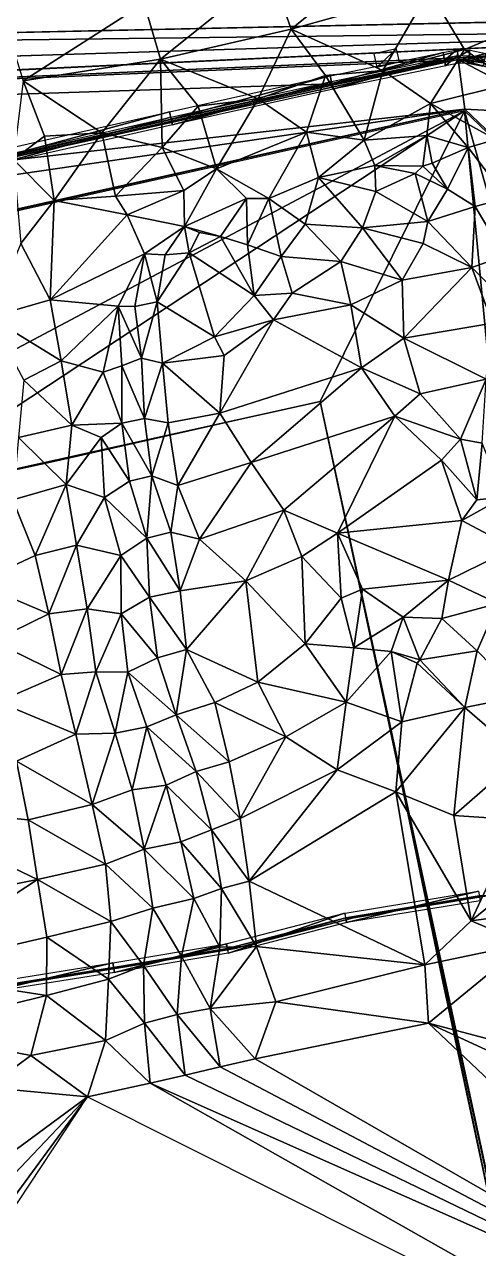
# Model space of a CAD drawing. Header units: metres. Extents: x -113 to 180, y -133 to 86.
# Drawn here: x 77.9 to 89.75, y 4.27 to 36.28 of the extents above; entities that cross this region are included whole.
import ezdxf

# ---------------------------------------------------------------- set-up
doc = ezdxf.new("R2010")
doc.units = ezdxf.units.M
for name, color, linetype, true_color in [('ACERA', 7, 'Continuous', 0xb9b3a6), ('ARQUETA', 7, 'Continuous', 0x6f7175), ('ASFALTO', 7, 'Continuous', 0x4a4b4e), ('BORDILLO', 7, 'Continuous', 0xcfcac0), ('MURO', 7, 'Continuous', 0xbdb7ab), ('TERRENO', 7, 'Continuous', 0x9a9179)]:
    doc.layers.add(name, color=color, linetype=linetype, true_color=true_color)

msp = doc.modelspace()

# ---------------------------------------------------------------- linework, layer by layer
at = {"layer": 'ACERA'}
for points in [[(89.225, 35.364, 72.967), (85.934, 34.687, 73.16), (76.929, 32.656, 73.734)], [(89.225, 35.364, 72.967), (76.929, 32.656, 73.734), (89.4, 34.059, 73.035)], [(89.225, 35.364, 72.967), (88.877, 35.296, 72.998), (85.934, 34.687, 73.16)], [(88.877, 35.296, 72.868), (85.934, 34.687, 73.03), (85.934, 34.687, 73.16)], [(88.877, 35.296, 72.868), (85.934, 34.687, 73.16), (88.877, 35.296, 72.998)], [(89.225, 35.364, 72.837), (88.877, 35.296, 72.868), (88.877, 35.296, 72.998)], [(89.225, 35.364, 72.837), (88.877, 35.296, 72.998), (89.225, 35.364, 72.967)], [(89.887, 35.273, 72.93), (89.501, 35.355, 72.949), (89.225, 35.364, 72.967)], [(90.723, 34.981, 72.904), (89.887, 35.273, 72.93), (89.225, 35.364, 72.967)], [(91.932, 33.933, 72.721), (90.723, 34.981, 72.904), (89.225, 35.364, 72.967)], [(91.932, 33.933, 72.721), (89.225, 35.364, 72.967), (89.4, 34.059, 73.035)], [(89.501, 35.355, 72.819), (89.225, 35.364, 72.837), (89.225, 35.364, 72.967)], [(89.501, 35.355, 72.819), (89.225, 35.364, 72.967), (89.501, 35.355, 72.949)], [(89.887, 35.273, 72.8), (89.501, 35.355, 72.819), (89.501, 35.355, 72.949)], [(89.887, 35.273, 72.8), (89.501, 35.355, 72.949), (89.887, 35.273, 72.93)], [(85.934, 34.687, 73.16), (81.741, 33.751, 73.442), (76.929, 32.656, 73.734)], [(85.934, 34.687, 73.03), (81.741, 33.751, 73.312), (81.741, 33.751, 73.442)], [(85.934, 34.687, 73.03), (81.741, 33.751, 73.442), (85.934, 34.687, 73.16)], [(71.22, 31.409, 73.997), (71.516, 30.067, 74.223), (89.4, 34.059, 73.035)], [(76.929, 32.656, 73.734), (71.22, 31.409, 73.997), (89.4, 34.059, 73.035)], [(71.516, 30.067, 74.223), (75.07, 30.85, 74.004), (89.4, 34.059, 73.035)], [(75.07, 30.85, 73.874), (89.4, 34.059, 72.905), (89.4, 34.059, 73.035)], [(75.07, 30.85, 73.874), (89.4, 34.059, 73.035), (75.07, 30.85, 74.004)], [(89.4, 34.059, 73.035), (91.198, 32.341, 72.75), (91.932, 33.933, 72.721)], [(89.4, 34.059, 72.905), (91.198, 32.341, 72.62), (91.198, 32.341, 72.75)], [(89.4, 34.059, 72.905), (91.198, 32.341, 72.75), (89.4, 34.059, 73.035)], [(81.741, 33.751, 73.312), (76.929, 32.656, 73.604), (76.929, 32.656, 73.734)], [(81.741, 33.751, 73.312), (76.929, 32.656, 73.734), (81.741, 33.751, 73.442)]]:
    msp.add_3dface(points, dxfattribs=at)
at = {"layer": 'ARQUETA'}
for points in [[(87.617, 35.643, 72.963), (87.019, 35.509, 72.995), (87.097, 35.163, 73.019)], [(87.097, 35.163, 73.019), (87.695, 35.297, 72.974), (87.617, 35.643, 72.963)]]:
    msp.add_3dface(points, dxfattribs=at)
at = {"layer": 'ASFALTO'}
for points in [[(63.361, 37.175, 74.212), (56.174, 35.609, 74.602), (100.129, 36.556, 72.17)], [(56.174, 35.609, 74.602), (100.129, 36.552, 72.17), (100.129, 36.556, 72.17)], [(100.129, 36.548, 72.17), (100.129, 36.552, 72.17), (56.174, 35.609, 74.602)], [(100.129, 36.543, 72.17), (100.129, 36.548, 72.17), (56.174, 35.609, 74.602)], [(100.197, 36.152, 72.159), (100.129, 36.543, 72.17), (56.174, 35.609, 74.602)], [(100.197, 36.151, 72.159), (34.175, 33.022, 75.879), (34.173, 33.018, 75.879)], [(100.197, 36.151, 72.159), (34.173, 33.018, 75.879), (89.221, 35.404, 72.846)], [(100.197, 36.151, 72.159), (51.745, 34.647, 74.812), (34.175, 33.041, 75.879)], [(100.197, 36.151, 72.159), (34.175, 33.041, 75.879), (34.176, 33.037, 75.879)], [(100.197, 36.151, 72.159), (34.176, 33.03, 75.879), (34.175, 33.026, 75.879)], [(100.197, 36.151, 72.159), (34.175, 33.026, 75.879), (34.175, 33.022, 75.879)], [(100.197, 36.151, 72.159), (34.176, 33.037, 75.879), (34.176, 33.034, 75.879)], [(100.197, 36.151, 72.159), (34.176, 33.034, 75.879), (34.176, 33.03, 75.879)], [(100.197, 36.151, 72.159), (51.749, 34.647, 74.812), (51.745, 34.647, 74.812)], [(100.197, 36.151, 72.159), (51.753, 34.648, 74.812), (51.749, 34.647, 74.812)], [(100.197, 36.151, 72.159), (56.174, 35.609, 74.602), (51.753, 34.648, 74.812)], [(100.197, 36.151, 72.159), (100.197, 36.152, 72.159), (56.174, 35.609, 74.602)], [(100.197, 36.151, 72.159), (56.174, 35.609, 74.602), (56.174, 35.609, 74.602)], [(100.197, 36.151, 72.159), (89.221, 35.404, 72.846), (89.226, 35.404, 72.845)], [(100.197, 36.151, 72.159), (89.226, 35.404, 72.845), (89.503, 35.395, 72.827)], [(100.197, 36.151, 72.159), (89.503, 35.395, 72.827), (89.506, 35.395, 72.827)], [(100.197, 36.151, 72.159), (89.506, 35.395, 72.827), (89.51, 35.394, 72.826)], [(100.197, 36.151, 72.159), (89.51, 35.394, 72.826), (89.895, 35.312, 72.808)], [(34.173, 33.018, 75.879), (89.217, 35.403, 72.846), (89.221, 35.404, 72.846)], [(34.173, 33.018, 75.879), (88.87, 35.335, 72.876), (89.217, 35.403, 72.846)], [(34.173, 33.018, 75.879), (85.926, 34.726, 73.038), (88.869, 35.335, 72.876)], [(34.173, 33.018, 75.879), (88.869, 35.335, 72.876), (88.87, 35.335, 72.876)], [(34.173, 33.018, 75.879), (72.226, 31.683, 73.823), (85.926, 34.726, 73.038)], [(34.173, 33.018, 75.879), (85.926, 34.726, 73.038), (85.926, 34.726, 73.038)], [(72.226, 31.683, 73.823), (81.732, 33.79, 73.321), (85.926, 34.726, 73.038)], [(67.426, 22.351, 74.212), (73.981, 23.836, 74.212), (89.387, 34.015, 72.917)], [(67.426, 22.351, 74.212), (89.387, 34.015, 72.917), (75.079, 30.811, 73.893)], [(73.981, 23.836, 74.212), (85.624, 26.421, 72.812), (89.387, 34.015, 72.917)], [(85.624, 26.421, 72.812), (93.667, -10.886, 80.587), (89.387, 34.015, 72.917)], [(94.934, 14.317, 72.183), (91.162, 32.321, 72.635), (89.387, 34.015, 72.917)], [(94.934, 14.317, 72.183), (94.934, 14.317, 72.183), (89.387, 34.015, 72.917)], [(93.667, -10.886, 80.587), (94.934, 14.317, 72.183), (89.387, 34.015, 72.917)], [(72.226, 31.683, 73.823), (76.92, 32.695, 73.612), (81.732, 33.79, 73.321)], [(72.226, 31.683, 73.823), (81.732, 33.79, 73.321), (81.732, 33.79, 73.321)], [(73.981, 23.836, 74.212), (83.499, 25.947, 72.812), (85.624, 26.421, 72.812)], [(85.624, 26.421, 72.812), (85.855, 25.318, 72.812), (87.425, 17.962, 73.012)], [(85.624, 26.421, 72.812), (87.425, 17.962, 73.012), (93.667, -10.886, 80.587)], [(73.981, 23.836, 74.212), (78.66, 24.846, 73.869), (83.499, 25.947, 72.812)], [(87.425, 17.962, 73.012), (88.785, 11.376, 73.012), (90.54, 3.184, 72.576)], [(87.425, 17.962, 73.012), (90.54, 3.184, 72.576), (93.52, -10.917, 80.587)], [(87.425, 17.962, 73.012), (93.52, -10.917, 80.587), (93.667, -10.886, 80.587)]]:
    msp.add_3dface(points, dxfattribs=at)
at = {"layer": 'BORDILLO'}
for points in [[(85.923, 34.736, 73.165), (85.883, 34.931, 73.142), (88.828, 35.541, 72.99)], [(85.923, 34.736, 73.165), (88.828, 35.541, 72.99), (88.868, 35.345, 73.003)], [(88.867, 35.345, 73.004), (88.829, 35.541, 72.99), (89.193, 35.612, 72.957)], [(88.867, 35.345, 73.004), (89.193, 35.612, 72.957), (89.232, 35.416, 72.972)], [(89.209, 35.414, 72.973), (89.216, 35.614, 72.955), (89.523, 35.604, 72.934)], [(89.209, 35.414, 72.973), (89.523, 35.604, 72.934), (89.516, 35.404, 72.953)], [(89.499, 35.407, 72.954), (89.54, 35.602, 72.933), (89.946, 35.516, 72.916)], [(85.955, 34.589, 73.182), (85.914, 34.785, 73.159), (88.857, 35.394, 72.999)], [(85.955, 34.589, 73.182), (88.857, 35.394, 72.999), (88.898, 35.198, 73.016)], [(88.897, 35.198, 73.016), (88.858, 35.394, 72.999), (89.206, 35.462, 72.969)], [(88.897, 35.198, 73.016), (89.206, 35.462, 72.969), (89.244, 35.266, 72.985)], [(89.221, 35.264, 72.987), (89.228, 35.464, 72.967), (89.504, 35.455, 72.949)], [(89.221, 35.264, 72.987), (89.504, 35.455, 72.949), (89.498, 35.255, 72.969)], [(89.48, 35.257, 72.97), (89.522, 35.453, 72.948), (89.908, 35.37, 72.93)], [(89.48, 35.257, 72.97), (89.908, 35.37, 72.93), (89.866, 35.175, 72.951)], [(89.499, 35.407, 72.954), (89.946, 35.516, 72.916), (89.904, 35.32, 72.935)], [(81.729, 33.8, 73.449), (81.686, 33.995, 73.436), (85.881, 34.931, 73.142)], [(81.729, 33.8, 73.449), (85.881, 34.931, 73.142), (85.925, 34.736, 73.165)], [(81.762, 33.653, 73.458), (81.719, 33.849, 73.445), (85.913, 34.784, 73.159)], [(81.762, 33.653, 73.458), (85.913, 34.784, 73.159), (85.956, 34.589, 73.182)], [(76.919, 32.705, 73.739), (76.874, 32.9, 73.719), (81.686, 33.995, 73.436)], [(76.919, 32.705, 73.739), (81.686, 33.995, 73.436), (81.73, 33.8, 73.449)], [(76.951, 32.559, 73.756), (76.907, 32.754, 73.734), (81.718, 33.849, 73.445)], [(76.951, 32.559, 73.756), (81.718, 33.849, 73.445), (81.763, 33.653, 73.458)]]:
    msp.add_3dface(points, dxfattribs=at)
at = {"layer": 'MURO'}
for points in [[(86.309, 12.796, 73.088), (86.269, 13.043, 73.088), (89.754, 13.611, 73)], [(89.774, 13.488, 74.9), (86.289, 12.919, 74.988), (86.489, 12.919, 74.979)], [(86.289, 12.919, 73.088), (89.774, 13.488, 73), (89.774, 13.488, 74.9)], [(86.289, 12.919, 73.088), (89.774, 13.488, 74.9), (86.289, 12.919, 74.988)], [(86.309, 12.796, 73.088), (89.754, 13.611, 73), (89.795, 13.364, 73)], [(86.489, 12.919, 74.979), (89.974, 13.488, 74.916), (89.774, 13.488, 74.9)], [(89.974, 13.488, 73.016), (86.489, 12.919, 73.079), (86.489, 12.919, 74.979)], [(89.974, 13.488, 73.016), (86.489, 12.919, 74.979), (89.974, 13.488, 74.916)], [(83.23, 11.992, 73.347), (83.167, 12.234, 73.366), (86.258, 13.04, 73.089)], [(86.289, 12.919, 74.988), (83.199, 12.113, 75.258), (83.399, 12.113, 75.216)], [(83.199, 12.113, 73.358), (86.289, 12.919, 73.088), (86.289, 12.919, 74.988)], [(83.199, 12.113, 73.358), (86.289, 12.919, 74.988), (83.199, 12.113, 75.258)], [(83.23, 11.992, 73.347), (86.258, 13.04, 73.089), (86.321, 12.798, 73.088)], [(83.399, 12.113, 75.216), (86.489, 12.919, 74.979), (86.289, 12.919, 74.988)], [(86.489, 12.919, 73.079), (83.399, 12.113, 73.316), (83.399, 12.113, 75.216)], [(86.489, 12.919, 73.079), (83.399, 12.113, 75.216), (86.489, 12.919, 74.979)], [(86.289, 12.919, 73.088), (86.489, 12.919, 73.079), (86.489, 12.919, 74.979)], [(86.289, 12.919, 73.088), (86.489, 12.919, 74.979), (86.289, 12.919, 74.988)], [(86.489, 12.919, 73.079), (86.289, 12.919, 73.088), (86.289, 12.919, 74.988)], [(86.489, 12.919, 73.079), (86.289, 12.919, 74.988), (86.489, 12.919, 74.979)], [(80.247, 11.491, 73.968), (80.205, 11.737, 73.979), (83.178, 12.236, 73.364)], [(80.247, 11.491, 73.968), (83.178, 12.236, 73.364), (83.219, 11.989, 73.349)], [(83.199, 12.113, 75.258), (80.226, 11.614, 75.874), (80.426, 11.614, 75.829)], [(80.226, 11.614, 73.974), (83.199, 12.113, 73.358), (83.199, 12.113, 75.258)], [(80.226, 11.614, 73.974), (83.199, 12.113, 75.258), (80.226, 11.614, 75.874)], [(80.426, 11.614, 75.829), (83.399, 12.113, 75.216), (83.199, 12.113, 75.258)], [(83.399, 12.113, 73.316), (80.426, 11.614, 73.929), (80.426, 11.614, 75.829)], [(83.399, 12.113, 73.316), (80.426, 11.614, 75.829), (83.399, 12.113, 75.216)], [(83.199, 12.113, 73.358), (83.399, 12.113, 73.316), (83.399, 12.113, 75.216)], [(83.199, 12.113, 73.358), (83.399, 12.113, 75.216), (83.199, 12.113, 75.258)], [(83.399, 12.113, 73.316), (83.199, 12.113, 73.358), (83.199, 12.113, 75.258)], [(83.399, 12.113, 73.316), (83.199, 12.113, 75.258), (83.399, 12.113, 75.216)], [(76.83, 10.948, 74.2), (76.791, 11.195, 74.2), (80.206, 11.737, 73.979)], [(80.226, 11.614, 75.874), (76.811, 11.072, 76.1), (77.011, 11.072, 76.1)], [(76.811, 11.072, 74.2), (80.226, 11.614, 73.974), (80.226, 11.614, 75.874)], [(76.811, 11.072, 74.2), (80.226, 11.614, 75.874), (76.811, 11.072, 76.1)], [(76.83, 10.948, 74.2), (80.206, 11.737, 73.979), (80.246, 11.49, 73.968)], [(77.011, 11.072, 76.1), (80.426, 11.614, 75.829), (80.226, 11.614, 75.874)], [(80.426, 11.614, 73.929), (77.011, 11.072, 74.2), (77.011, 11.072, 76.1)], [(80.426, 11.614, 73.929), (77.011, 11.072, 76.1), (80.426, 11.614, 75.829)], [(80.226, 11.614, 73.974), (80.426, 11.614, 73.929), (80.426, 11.614, 75.829)], [(80.226, 11.614, 73.974), (80.426, 11.614, 75.829), (80.226, 11.614, 75.874)], [(80.426, 11.614, 73.929), (80.226, 11.614, 73.974), (80.226, 11.614, 75.874)], [(80.426, 11.614, 73.929), (80.226, 11.614, 75.874), (80.426, 11.614, 75.829)]]:
    msp.add_3dface(points, dxfattribs=at)
at = {"layer": 'TERRENO'}
for points in [[(84.859, 36.15, 73), (87.863, 38.606, 72.8), (84.334, 37.682, 73)], [(87.863, 38.606, 72.8), (84.859, 36.15, 73), (88.469, 37.165, 72.8)], [(81.024, 36.829, 73.2), (81.45, 35.37, 73.2), (84.334, 37.682, 73)], [(81.45, 35.37, 73.2), (84.859, 36.15, 73), (84.334, 37.682, 73)], [(84.859, 36.15, 73), (87.256, 35.075, 73), (88.469, 37.165, 72.8)], [(87.256, 35.075, 73), (89.392, 35.626, 72.8), (88.469, 37.165, 72.8)], [(88.469, 37.165, 72.8), (89.392, 35.626, 72.8), (91.471, 36.485, 72.6)], [(81.024, 36.829, 73.2), (77.342, 36.497, 73.4), (77.865, 34.799, 73.4)], [(81.45, 35.37, 73.2), (81.024, 36.829, 73.2), (77.865, 34.799, 73.4)], [(89.392, 35.626, 72.8), (90.633, 34.74, 72.8), (91.471, 36.485, 72.6)], [(84.859, 36.15, 73), (81.45, 35.37, 73.2), (84.002, 34.334, 73.2)], [(85.761, 34.94, 73), (84.859, 36.15, 73), (84.002, 34.334, 73.2)], [(87.256, 35.075, 73), (84.859, 36.15, 73), (85.761, 34.94, 73)], [(87.256, 35.075, 73), (88.498, 34.213, 73), (89.392, 35.626, 72.8)], [(88.498, 34.213, 73), (90.633, 34.74, 72.8), (89.392, 35.626, 72.8)], [(79.917, 33.447, 73.4), (81.45, 35.37, 73.2), (77.865, 34.799, 73.4)], [(81.497, 33.06, 73.4), (81.45, 35.37, 73.2), (79.917, 33.447, 73.4)], [(81.45, 35.37, 73.2), (82.437, 34.142, 73.2), (84.002, 34.334, 73.2)], [(82.437, 34.142, 73.2), (81.45, 35.37, 73.2), (81.497, 33.06, 73.4)], [(85.263, 33.462, 73.2), (85.761, 34.94, 73), (84.002, 34.334, 73.2)], [(85.761, 34.94, 73), (85.263, 33.462, 73.2), (86.768, 33.248, 73.2)], [(87.256, 35.075, 73), (85.761, 34.94, 73), (86.768, 33.248, 73.2)], [(88.498, 34.213, 73), (87.256, 35.075, 73), (86.768, 33.248, 73.2)], [(77.61, 32.747, 73.6), (78.419, 33.354, 73.4), (77.865, 34.799, 73.4)], [(78.419, 33.354, 73.4), (79.917, 33.447, 73.4), (77.865, 34.799, 73.4)], [(90.633, 34.74, 72.8), (88.498, 34.213, 73), (90.207, 33.265, 72.8)], [(84.002, 34.334, 73.2), (82.437, 34.142, 73.2), (82.916, 32.501, 73.4)], [(85.263, 33.462, 73.2), (84.002, 34.334, 73.2), (82.916, 32.501, 73.4)], [(82.437, 34.142, 73.2), (81.497, 33.06, 73.4), (82.916, 32.501, 73.4)], [(88.407, 33.377, 73.2), (88.498, 34.213, 73), (86.768, 33.248, 73.2)], [(89.481, 33.06, 73), (88.498, 34.213, 73), (88.407, 33.377, 73.2)], [(88.498, 34.213, 73), (89.481, 33.06, 73), (90.207, 33.265, 72.8)], [(78.419, 33.354, 73.4), (77.61, 32.747, 73.6), (78.676, 31.673, 73.6)], [(79.917, 33.447, 73.4), (78.419, 33.354, 73.4), (78.676, 31.673, 73.6)], [(80.28, 31.791, 73.6), (79.917, 33.447, 73.4), (78.676, 31.673, 73.6)], [(80.28, 31.791, 73.6), (81.497, 33.06, 73.4), (79.917, 33.447, 73.4)], [(84.276, 31.727, 73.4), (85.263, 33.462, 73.2), (82.916, 32.501, 73.4)], [(85.263, 33.462, 73.2), (84.276, 31.727, 73.4), (85.574, 32.278, 73.4)], [(85.263, 33.462, 73.2), (85.574, 32.278, 73.4), (86.768, 33.248, 73.2)], [(87.051, 32.589, 73.4), (88.407, 33.377, 73.2), (86.768, 33.248, 73.2)], [(87.051, 32.589, 73.4), (88.302, 32.569, 73.6), (88.407, 33.377, 73.2)], [(88.302, 32.569, 73.6), (88.548, 32.648, 73.4), (88.407, 33.377, 73.2)], [(88.548, 32.648, 73.4), (89.481, 33.06, 73), (88.407, 33.377, 73.2)], [(80.28, 31.791, 73.6), (82.064, 31.936, 73.6), (81.497, 33.06, 73.4)], [(81.497, 33.06, 73.4), (82.064, 31.936, 73.6), (82.916, 32.501, 73.4)], [(85.574, 32.278, 73.4), (87.051, 32.589, 73.4), (86.768, 33.248, 73.2)], [(89.481, 33.06, 73), (88.548, 32.648, 73.4), (88.948, 31.974, 73.2)], [(89.664, 31.513, 73), (89.481, 33.06, 73), (88.948, 31.974, 73.2)], [(89.481, 33.06, 73), (90.482, 31.741, 72.8), (90.207, 33.265, 72.8)], [(89.481, 33.06, 73), (89.664, 31.513, 73), (90.482, 31.741, 72.8)], [(77.61, 32.747, 73.6), (77.808, 30.549, 73.8), (78.676, 31.673, 73.6)], [(88.548, 32.648, 73.4), (88.302, 32.569, 73.6), (88.948, 31.974, 73.2)], [(82.064, 31.936, 73.6), (82.075, 30.994, 73.8), (82.916, 32.501, 73.4)], [(82.075, 30.994, 73.8), (83.696, 31.729, 73.6), (82.916, 32.501, 73.4)], [(83.696, 31.729, 73.6), (84.276, 31.727, 73.4), (82.916, 32.501, 73.4)], [(87.051, 32.589, 73.4), (85.574, 32.278, 73.4), (87.077, 31.905, 73.4)], [(88.104, 32.379, 73.8), (87.051, 32.589, 73.4), (87.077, 31.905, 73.4)], [(88.302, 32.569, 73.6), (87.051, 32.589, 73.4), (88.104, 32.379, 73.8)], [(88.431, 31.125, 73.4), (88.104, 32.379, 73.8), (87.077, 31.905, 73.4)], [(88.302, 32.569, 73.6), (88.104, 32.379, 73.8), (88.948, 31.974, 73.2)], [(88.104, 32.379, 73.8), (88.431, 31.125, 73.4), (88.948, 31.974, 73.2)], [(84.276, 31.727, 73.4), (85.225, 31.052, 73.2), (85.574, 32.278, 73.4)], [(85.225, 31.052, 73.2), (86.723, 30.96, 73.2), (85.574, 32.278, 73.4)], [(85.574, 32.278, 73.4), (86.723, 30.96, 73.2), (87.077, 31.905, 73.4)], [(80.585, 31.296, 73.8), (80.28, 31.791, 73.6), (78.676, 31.673, 73.6)], [(80.28, 31.791, 73.6), (80.585, 31.296, 73.8), (82.064, 31.936, 73.6)], [(80.585, 31.296, 73.8), (82.075, 30.994, 73.8), (82.064, 31.936, 73.6)], [(83.696, 31.729, 73.6), (82.075, 30.994, 73.8), (83.018, 30.736, 73.4)], [(83.727, 30.518, 73.2), (83.696, 31.729, 73.6), (83.018, 30.736, 73.4)], [(83.727, 30.518, 73.2), (84.276, 31.727, 73.4), (83.696, 31.729, 73.6)], [(84.276, 31.727, 73.4), (83.727, 30.518, 73.2), (84.601, 30.212, 73)], [(85.225, 31.052, 73.2), (84.276, 31.727, 73.4), (84.601, 30.212, 73)], [(86.723, 30.96, 73.2), (88.431, 31.125, 73.4), (87.077, 31.905, 73.4)], [(88.431, 31.125, 73.4), (89.664, 31.513, 73), (88.948, 31.974, 73.2)], [(90.482, 31.741, 72.8), (89.664, 31.513, 73), (90.434, 30.224, 72.8)], [(77.808, 30.549, 73.8), (78.571, 29.075, 73.8), (78.676, 31.673, 73.6)], [(78.571, 29.075, 73.8), (80.585, 31.296, 73.8), (78.676, 31.673, 73.6)], [(88.431, 31.125, 73.4), (89.582, 29.921, 73), (89.664, 31.513, 73)], [(89.664, 31.513, 73), (89.582, 29.921, 73), (90.434, 30.224, 72.8)], [(80.585, 31.296, 73.8), (78.571, 29.075, 73.8), (81.031, 30.281, 73.6)], [(82.075, 30.994, 73.8), (80.585, 31.296, 73.8), (81.031, 30.281, 73.6)], [(86.159, 30.075, 73), (85.225, 31.052, 73.2), (84.601, 30.212, 73)], [(86.723, 30.96, 73.2), (85.225, 31.052, 73.2), (86.159, 30.075, 73)], [(88.431, 31.125, 73.4), (86.723, 30.96, 73.2), (88.306, 30.549, 73.2)], [(89.582, 29.921, 73), (88.431, 31.125, 73.4), (88.306, 30.549, 73.2)], [(81.577, 30.249, 73.4), (82.075, 30.994, 73.8), (81.031, 30.281, 73.6)], [(82.075, 30.994, 73.8), (81.577, 30.249, 73.4), (82.197, 30.303, 73.2)], [(82.47, 30.835, 73.6), (82.075, 30.994, 73.8), (82.197, 30.303, 73.2)], [(82.075, 30.994, 73.8), (82.47, 30.835, 73.6), (83.018, 30.736, 73.4)], [(82.47, 30.835, 73.6), (82.197, 30.303, 73.2), (83.018, 30.736, 73.4)], [(83.018, 30.736, 73.4), (82.197, 30.303, 73.2), (83.9, 29.189, 73)], [(83.727, 30.518, 73.2), (83.018, 30.736, 73.4), (83.9, 29.189, 73)], [(86.723, 30.96, 73.2), (86.159, 30.075, 73), (87.759, 29.587, 73)], [(88.306, 30.549, 73.2), (86.723, 30.96, 73.2), (87.759, 29.587, 73)], [(78.571, 29.075, 73.8), (77.808, 30.549, 73.8), (76.992, 28.619, 74)], [(84.601, 30.212, 73), (83.727, 30.518, 73.2), (83.9, 29.189, 73)], [(89.582, 29.921, 73), (88.306, 30.549, 73.2), (87.759, 29.587, 73)], [(78.571, 29.075, 73.8), (80.344, 28.912, 73.6), (81.031, 30.281, 73.6)], [(80.344, 28.912, 73.6), (80.78, 28.901, 73.4), (81.031, 30.281, 73.6)], [(80.78, 28.901, 73.4), (81.364, 29.028, 73.2), (81.031, 30.281, 73.6)], [(81.364, 29.028, 73.2), (81.577, 30.249, 73.4), (81.031, 30.281, 73.6)], [(82.859, 28.105, 73), (82.197, 30.303, 73.2), (81.364, 29.028, 73.2)], [(82.197, 30.303, 73.2), (81.577, 30.249, 73.4), (81.364, 29.028, 73.2)], [(82.197, 30.303, 73.2), (82.859, 28.105, 73), (83.9, 29.189, 73)], [(84.885, 29.253, 72.8), (84.601, 30.212, 73), (83.9, 29.189, 73)], [(84.885, 29.253, 72.8), (86.159, 30.075, 73), (84.601, 30.212, 73)], [(89.582, 29.921, 73), (90.753, 28.739, 72.8), (90.434, 30.224, 72.8)], [(86.423, 28.948, 72.8), (86.159, 30.075, 73), (84.885, 29.253, 72.8)], [(86.159, 30.075, 73), (86.423, 28.948, 72.8), (87.759, 29.587, 73)], [(87.806, 28.073, 73), (89.582, 29.921, 73), (87.759, 29.587, 73)], [(89.582, 29.921, 73), (87.806, 28.073, 73), (90.123, 28.462, 73)], [(90.753, 28.739, 72.8), (89.582, 29.921, 73), (90.123, 28.462, 73)], [(86.423, 28.948, 72.8), (87.806, 28.073, 73), (87.759, 29.587, 73)], [(82.859, 28.105, 73), (84.398, 28.553, 72.8), (83.9, 29.189, 73)], [(84.398, 28.553, 72.8), (84.885, 29.253, 72.8), (83.9, 29.189, 73)], [(84.398, 28.553, 72.8), (86.423, 28.948, 72.8), (84.885, 29.253, 72.8)], [(78.854, 27.483, 73.8), (78.571, 29.075, 73.8), (76.992, 28.619, 74)], [(78.854, 27.483, 73.8), (80.344, 28.912, 73.6), (78.571, 29.075, 73.8)], [(80.344, 28.912, 73.6), (78.854, 27.483, 73.8), (79.95, 27.185, 73.6)], [(80.438, 27.355, 73.4), (80.344, 28.912, 73.6), (79.95, 27.185, 73.6)], [(80.438, 27.355, 73.4), (80.958, 27.548, 73.2), (80.344, 28.912, 73.6)], [(80.958, 27.548, 73.2), (80.78, 28.901, 73.4), (80.344, 28.912, 73.6)], [(80.78, 28.901, 73.4), (80.958, 27.548, 73.2), (81.364, 29.028, 73.2)], [(80.958, 27.548, 73.2), (81.506, 27.422, 73), (81.364, 29.028, 73.2)], [(81.506, 27.422, 73), (82.859, 28.105, 73), (81.364, 29.028, 73.2)], [(86.423, 28.948, 72.8), (84.398, 28.553, 72.8), (86.703, 27.296, 72.8)], [(87.806, 28.073, 73), (86.423, 28.948, 72.8), (86.703, 27.296, 72.8)], [(77.882, 26.976, 74), (78.854, 27.483, 73.8), (76.992, 28.619, 74)], [(83.112, 27.619, 72.8), (84.398, 28.553, 72.8), (82.859, 28.105, 73)], [(84.398, 28.553, 72.8), (83.003, 26.114, 72.8), (86.703, 27.296, 72.8)], [(84.398, 28.553, 72.8), (83.112, 27.619, 72.8), (83.003, 26.114, 72.8)], [(90.123, 28.462, 73), (87.806, 28.073, 73), (89.957, 27.003, 73.2)], [(83.112, 27.619, 72.8), (82.859, 28.105, 73), (81.506, 27.422, 73)], [(88.229, 26.622, 73), (87.806, 28.073, 73), (86.703, 27.296, 72.8)], [(87.806, 28.073, 73), (88.229, 26.622, 73), (89.957, 27.003, 73.2)], [(80.958, 27.548, 73.2), (80.438, 27.355, 73.4), (81.032, 25.972, 73.2)], [(81.506, 27.422, 73), (80.958, 27.548, 73.2), (81.032, 25.972, 73.2)], [(83.003, 26.114, 72.8), (83.112, 27.619, 72.8), (81.506, 27.422, 73)], [(78.854, 27.483, 73.8), (77.882, 26.976, 74), (79.138, 25.802, 73.8)], [(78.854, 27.483, 73.8), (79.138, 25.802, 73.8), (79.95, 27.185, 73.6)], [(80.439, 25.852, 73.4), (80.438, 27.355, 73.4), (79.95, 27.185, 73.6)], [(80.438, 27.355, 73.4), (80.439, 25.852, 73.4), (81.032, 25.972, 73.2)], [(81.654, 25.861, 73), (81.506, 27.422, 73), (81.032, 25.972, 73.2)], [(81.654, 25.861, 73), (83.003, 26.114, 72.8), (81.506, 27.422, 73)], [(86.703, 27.296, 72.8), (83.003, 26.114, 72.8), (83.818, 24.823, 72.8)], [(87.568, 26.037, 72.8), (86.703, 27.296, 72.8), (83.818, 24.823, 72.8)], [(87.568, 26.037, 72.8), (88.229, 26.622, 73), (86.703, 27.296, 72.8)], [(77.882, 26.976, 74), (77.739, 25.48, 74), (79.138, 25.802, 73.8)], [(79.138, 25.802, 73.8), (80.439, 25.852, 73.4), (79.95, 27.185, 73.6)], [(88.229, 26.622, 73), (89.285, 25.437, 73), (89.957, 27.003, 73.2)], [(89.285, 25.437, 73), (89.854, 25.327, 73.2), (89.957, 27.003, 73.2)], [(89.285, 25.437, 73), (88.229, 26.622, 73), (87.568, 26.037, 72.8)], [(80.439, 25.852, 73.4), (81.229, 24.476, 73.2), (81.032, 25.972, 73.2)], [(81.229, 24.476, 73.2), (81.654, 25.861, 73), (81.032, 25.972, 73.2)], [(81.654, 25.861, 73), (81.905, 24.221, 73), (83.003, 26.114, 72.8)], [(83.003, 26.114, 72.8), (81.905, 24.221, 73), (83.818, 24.823, 72.8)], [(84.673, 23.573, 72.8), (87.568, 26.037, 72.8), (83.818, 24.823, 72.8)], [(87.568, 26.037, 72.8), (84.673, 23.573, 72.8), (86.076, 22.974, 72.8)], [(88.791, 24.884, 72.8), (87.568, 26.037, 72.8), (86.076, 22.974, 72.8)], [(89.285, 25.437, 73), (87.568, 26.037, 72.8), (88.791, 24.884, 72.8)], [(77.739, 25.48, 74), (78.989, 24.247, 73.8), (79.138, 25.802, 73.8)], [(78.989, 24.247, 73.8), (79.9, 25.478, 73.6), (79.138, 25.802, 73.8)], [(79.9, 25.478, 73.6), (80.439, 25.852, 73.4), (79.138, 25.802, 73.8)], [(79.9, 25.478, 73.6), (80.644, 24.335, 73.4), (80.439, 25.852, 73.4)], [(80.644, 24.335, 73.4), (81.229, 24.476, 73.2), (80.439, 25.852, 73.4)], [(81.654, 25.861, 73), (81.229, 24.476, 73.2), (81.905, 24.221, 73)], [(77.594, 23.848, 74), (78.989, 24.247, 73.8), (77.739, 25.48, 74)], [(78.989, 24.247, 73.8), (79.985, 23.907, 73.6), (79.9, 25.478, 73.6)], [(79.985, 23.907, 73.6), (80.644, 24.335, 73.4), (79.9, 25.478, 73.6)], [(89.285, 25.437, 73), (88.791, 24.884, 72.8), (89.713, 23.846, 73)], [(89.854, 25.327, 73.2), (89.285, 25.437, 73), (89.713, 23.846, 73)], [(90.418, 23.92, 73.2), (89.854, 25.327, 73.2), (89.713, 23.846, 73)], [(81.905, 24.221, 73), (82.469, 22.815, 73), (83.818, 24.823, 72.8)], [(82.469, 22.815, 73), (84.673, 23.573, 72.8), (83.818, 24.823, 72.8)], [(89.322, 23.308, 72.8), (88.791, 24.884, 72.8), (86.076, 22.974, 72.8)], [(88.791, 24.884, 72.8), (89.322, 23.308, 72.8), (89.713, 23.846, 73)], [(80.644, 24.335, 73.4), (79.985, 23.907, 73.6), (81.096, 22.846, 73.4)], [(81.229, 24.476, 73.2), (80.644, 24.335, 73.4), (81.096, 22.846, 73.4)], [(81.718, 23, 73.2), (81.229, 24.476, 73.2), (81.096, 22.846, 73.4)], [(81.229, 24.476, 73.2), (81.718, 23, 73.2), (81.905, 24.221, 73)], [(78.177, 22.389, 74), (78.989, 24.247, 73.8), (77.594, 23.848, 74)], [(79.261, 22.658, 73.8), (78.989, 24.247, 73.8), (78.177, 22.389, 74)], [(79.985, 23.907, 73.6), (78.989, 24.247, 73.8), (79.261, 22.658, 73.8)], [(81.905, 24.221, 73), (81.718, 23, 73.2), (82.469, 22.815, 73)], [(78.177, 22.389, 74), (77.594, 23.848, 74), (76.641, 21.672, 74.2)], [(79.985, 23.907, 73.6), (79.261, 22.658, 73.8), (80.419, 22.389, 73.6)], [(81.096, 22.846, 73.4), (79.985, 23.907, 73.6), (80.419, 22.389, 73.6)], [(90.418, 23.92, 73.2), (89.322, 23.308, 72.8), (90.677, 22.583, 73)], [(89.322, 23.308, 72.8), (90.418, 23.92, 73.2), (89.713, 23.846, 73)], [(82.469, 22.815, 73), (83.68, 21.73, 73), (84.673, 23.573, 72.8)], [(84.673, 23.573, 72.8), (83.68, 21.73, 73), (85.138, 22.365, 73)], [(86.076, 22.974, 72.8), (84.673, 23.573, 72.8), (85.138, 22.365, 73)], [(88.97, 21.749, 72.8), (89.322, 23.308, 72.8), (86.076, 22.974, 72.8)], [(89.322, 23.308, 72.8), (88.97, 21.749, 72.8), (90.677, 22.583, 73)], [(81.164, 21.302, 73.4), (81.096, 22.846, 73.4), (80.419, 22.389, 73.6)], [(81.961, 21.471, 73.2), (81.718, 23, 73.2), (81.096, 22.846, 73.4)], [(81.961, 21.471, 73.2), (81.096, 22.846, 73.4), (81.164, 21.302, 73.4)], [(81.718, 23, 73.2), (81.961, 21.471, 73.2), (82.469, 22.815, 73)], [(81.961, 21.471, 73.2), (83.68, 21.73, 73), (82.469, 22.815, 73)], [(86.167, 21.274, 73), (86.076, 22.974, 72.8), (85.138, 22.365, 73)], [(86.167, 21.274, 73), (86.725, 21.512, 72.8), (86.076, 22.974, 72.8)], [(86.725, 21.512, 72.8), (88.97, 21.749, 72.8), (86.076, 22.974, 72.8)], [(79.261, 22.658, 73.8), (78.177, 22.389, 74), (78.535, 20.866, 74)], [(79.54, 20.993, 73.8), (79.261, 22.658, 73.8), (78.535, 20.866, 74)], [(80.419, 22.389, 73.6), (79.261, 22.658, 73.8), (79.54, 20.993, 73.8)], [(88.97, 21.749, 72.8), (90.257, 21.139, 73), (90.677, 22.583, 73)], [(78.177, 22.389, 74), (76.641, 21.672, 74.2), (78.535, 20.866, 74)], [(80.422, 20.869, 73.6), (80.419, 22.389, 73.6), (79.54, 20.993, 73.8)], [(81.164, 21.302, 73.4), (80.419, 22.389, 73.6), (80.422, 20.869, 73.6)], [(83.68, 21.73, 73), (85.232, 20.082, 73), (85.138, 22.365, 73)], [(85.232, 20.082, 73), (86.167, 21.274, 73), (85.138, 22.365, 73)], [(76.641, 21.672, 74.2), (77.073, 20.152, 74.2), (78.535, 20.866, 74)], [(81.961, 21.471, 73.2), (81.164, 21.302, 73.4), (82.13, 19.937, 73.2)], [(83.68, 21.73, 73), (81.961, 21.471, 73.2), (82.13, 19.937, 73.2)], [(83.992, 19.079, 73), (83.68, 21.73, 73), (82.13, 19.937, 73.2)], [(83.992, 19.079, 73), (85.232, 20.082, 73), (83.68, 21.73, 73)], [(86.725, 21.512, 72.8), (86.167, 21.274, 73), (86.497, 19.98, 72.8)], [(87.787, 20.779, 72.8), (86.725, 21.512, 72.8), (86.497, 19.98, 72.8)], [(88.97, 21.749, 72.8), (86.725, 21.512, 72.8), (87.787, 20.779, 72.8)], [(88.799, 20.748, 73), (88.97, 21.749, 72.8), (87.787, 20.779, 72.8)], [(88.799, 20.748, 73), (90.257, 21.139, 73), (88.97, 21.749, 72.8)], [(81.372, 19.715, 73.4), (81.164, 21.302, 73.4), (80.422, 20.869, 73.6)], [(82.13, 19.937, 73.2), (81.164, 21.302, 73.4), (81.372, 19.715, 73.4)], [(86.167, 21.274, 73), (85.232, 20.082, 73), (86.497, 19.98, 72.8)], [(90.257, 21.139, 73), (88.799, 20.748, 73), (89.724, 19.896, 73.2)], [(90.879, 18.709, 73), (90.257, 21.139, 73), (89.724, 19.896, 73.2)], [(77.073, 20.152, 74.2), (78.853, 19.277, 74), (78.535, 20.866, 74)], [(78.853, 19.277, 74), (79.54, 20.993, 73.8), (78.535, 20.866, 74)], [(79.761, 19.351, 73.8), (79.54, 20.993, 73.8), (78.853, 19.277, 74)], [(79.761, 19.351, 73.8), (80.422, 20.869, 73.6), (79.54, 20.993, 73.8)], [(79.761, 19.351, 73.8), (80.601, 19.338, 73.6), (80.422, 20.869, 73.6)], [(80.601, 19.338, 73.6), (81.372, 19.715, 73.4), (80.422, 20.869, 73.6)], [(87.471, 19.881, 73), (87.787, 20.779, 72.8), (86.497, 19.98, 72.8)], [(87.471, 19.881, 73), (88.226, 19.667, 73.2), (87.787, 20.779, 72.8)], [(88.226, 19.667, 73.2), (88.799, 20.748, 73), (87.787, 20.779, 72.8)], [(88.799, 20.748, 73), (88.226, 19.667, 73.2), (89.724, 19.896, 73.2)], [(77.073, 20.152, 74.2), (77.2, 18.564, 74.2), (78.853, 19.277, 74)], [(81.86, 18.225, 73.4), (82.13, 19.937, 73.2), (81.372, 19.715, 73.4)], [(82.13, 19.937, 73.2), (81.86, 18.225, 73.4), (82.871, 18.549, 73.2)], [(83.992, 19.079, 73), (82.13, 19.937, 73.2), (82.871, 18.549, 73.2)], [(85.232, 20.082, 73), (83.992, 19.079, 73), (86.3, 18.553, 73)], [(85.232, 20.082, 73), (86.3, 18.553, 73), (86.497, 19.98, 72.8)], [(86.3, 18.553, 73), (87.471, 19.881, 73), (86.497, 19.98, 72.8)], [(87.756, 18.041, 73), (87.471, 19.881, 73), (86.3, 18.553, 73)], [(88.152, 19.58, 73.2), (87.471, 19.881, 73), (87.756, 18.041, 73)], [(88.226, 19.667, 73.2), (87.471, 19.881, 73), (88.152, 19.58, 73.2)], [(88.226, 19.667, 73.2), (89.401, 18.418, 73), (89.724, 19.896, 73.2)], [(89.401, 18.418, 73), (90.879, 18.709, 73), (89.724, 19.896, 73.2)], [(80.601, 19.338, 73.6), (81.86, 18.225, 73.4), (81.372, 19.715, 73.4)], [(89.401, 18.418, 73), (88.152, 19.58, 73.2), (87.756, 18.041, 73)], [(89.401, 18.418, 73), (88.226, 19.667, 73.2), (88.152, 19.58, 73.2)], [(77.2, 18.564, 74.2), (79.239, 17.722, 74), (78.853, 19.277, 74)], [(79.239, 17.722, 74), (79.761, 19.351, 73.8), (78.853, 19.277, 74)], [(80.267, 17.746, 73.8), (79.761, 19.351, 73.8), (79.239, 17.722, 74)], [(80.267, 17.746, 73.8), (80.601, 19.338, 73.6), (79.761, 19.351, 73.8)], [(81.091, 17.91, 73.6), (80.601, 19.338, 73.6), (80.267, 17.746, 73.8)], [(81.86, 18.225, 73.4), (80.601, 19.338, 73.6), (81.091, 17.91, 73.6)], [(83.992, 19.079, 73), (82.871, 18.549, 73.2), (84.728, 17.651, 73)], [(86.3, 18.553, 73), (83.992, 19.079, 73), (84.728, 17.651, 73)], [(77.693, 17.016, 74.2), (79.239, 17.722, 74), (77.2, 18.564, 74.2)], [(89.401, 18.418, 73), (90.875, 17.136, 73), (90.879, 18.709, 73)], [(82.871, 18.549, 73.2), (81.86, 18.225, 73.4), (83.246, 16.992, 73.2)], [(84.728, 17.651, 73), (82.871, 18.549, 73.2), (83.246, 16.992, 73.2)], [(86.3, 18.553, 73), (84.728, 17.651, 73), (86.063, 16.785, 73)], [(87.756, 18.041, 73), (86.3, 18.553, 73), (86.063, 16.785, 73)], [(89.401, 18.418, 73), (87.594, 16.209, 73), (89.114, 15.596, 73)], [(89.401, 18.418, 73), (87.756, 18.041, 73), (87.594, 16.209, 73)], [(90.875, 17.136, 73), (89.401, 18.418, 73), (89.114, 15.596, 73)], [(81.86, 18.225, 73.4), (81.091, 17.91, 73.6), (82.381, 16.74, 73.4)], [(81.86, 18.225, 73.4), (82.381, 16.74, 73.4), (83.246, 16.992, 73.2)], [(87.594, 16.209, 73), (87.756, 18.041, 73), (86.063, 16.785, 73)], [(77.693, 17.016, 74.2), (79.667, 15.882, 74), (79.239, 17.722, 74)], [(79.667, 15.882, 74), (80.267, 17.746, 73.8), (79.239, 17.722, 74)], [(80.709, 16.263, 73.8), (80.267, 17.746, 73.8), (79.667, 15.882, 74)], [(80.709, 16.263, 73.8), (81.091, 17.91, 73.6), (80.267, 17.746, 73.8)], [(81.091, 17.91, 73.6), (80.709, 16.263, 73.8), (81.599, 16.383, 73.6)], [(82.381, 16.74, 73.4), (81.091, 17.91, 73.6), (81.599, 16.383, 73.6)], [(83.534, 15.513, 73.2), (84.728, 17.651, 73), (83.246, 16.992, 73.2)], [(84.728, 17.651, 73), (83.534, 15.513, 73.2), (86.063, 16.785, 73)], [(77.693, 17.016, 74.2), (74.252, 15.829, 74.2), (77.993, 15.476, 74.2)], [(79.667, 15.882, 74), (77.693, 17.016, 74.2), (77.993, 15.476, 74.2)], [(82.381, 16.74, 73.4), (83.534, 15.513, 73.2), (83.246, 16.992, 73.2)], [(90.799, 15.483, 73), (90.875, 17.136, 73), (89.114, 15.596, 73)], [(82.381, 16.74, 73.4), (81.599, 16.383, 73.6), (82.786, 15.222, 73.4)], [(83.534, 15.513, 73.2), (82.381, 16.74, 73.4), (82.786, 15.222, 73.4)], [(86.063, 16.785, 73), (83.534, 15.513, 73.2), (83.77, 13.872, 73.2)], [(87.594, 16.209, 73), (86.063, 16.785, 73), (83.77, 13.872, 73.2)], [(81.599, 16.383, 73.6), (80.709, 16.263, 73.8), (81.023, 14.713, 73.8)], [(81.978, 14.905, 73.6), (81.599, 16.383, 73.6), (81.023, 14.713, 73.8)], [(81.599, 16.383, 73.6), (81.978, 14.905, 73.6), (82.786, 15.222, 73.4)], [(80.709, 16.263, 73.8), (79.667, 15.882, 74), (81.023, 14.713, 73.8)], [(88.353, 11.688, 73), (87.594, 16.209, 73), (83.77, 13.872, 73.2)], [(87.594, 16.209, 73), (89.56, 12.835, 73), (89.114, 15.596, 73)], [(89.56, 12.835, 73), (87.594, 16.209, 73), (88.353, 11.688, 73)], [(78.241, 13.923, 74.2), (74.252, 15.829, 74.2), (74.013, 13.075, 74.2)], [(74.252, 15.829, 74.2), (78.241, 13.923, 74.2), (77.993, 15.476, 74.2)], [(80.012, 14.321, 74), (79.667, 15.882, 74), (77.993, 15.476, 74.2)], [(79.667, 15.882, 74), (80.012, 14.321, 74), (81.023, 14.713, 73.8)], [(78.241, 13.923, 74.2), (80.012, 14.321, 74), (77.993, 15.476, 74.2)], [(83.534, 15.513, 73.2), (82.786, 15.222, 73.4), (83.77, 13.872, 73.2)], [(89.56, 12.835, 73), (90.799, 15.483, 73), (89.114, 15.596, 73)], [(90.799, 15.483, 73), (89.56, 12.835, 73), (91.751, 14.625, 73.2)], [(81.978, 14.905, 73.6), (83.044, 13.686, 73.4), (82.786, 15.222, 73.4)], [(82.786, 15.222, 73.4), (83.044, 13.686, 73.4), (83.77, 13.872, 73.2)], [(82.318, 13.419, 73.6), (81.978, 14.905, 73.6), (81.023, 14.713, 73.8)], [(83.044, 13.686, 73.4), (81.978, 14.905, 73.6), (82.318, 13.419, 73.6)], [(80.012, 14.321, 74), (81.253, 13.169, 73.8), (81.023, 14.713, 73.8)], [(81.253, 13.169, 73.8), (82.318, 13.419, 73.6), (81.023, 14.713, 73.8)], [(89.56, 12.835, 73), (91.687, 13.125, 73.2), (91.751, 14.625, 73.2)], [(80.151, 12.822, 74), (80.012, 14.321, 74), (78.241, 13.923, 74.2)], [(80.151, 12.822, 74), (81.253, 13.169, 73.8), (80.012, 14.321, 74)], [(78.241, 13.923, 74.2), (74.013, 13.075, 74.2), (74.551, 11.496, 74.2)], [(78.484, 12.411, 74.2), (78.241, 13.923, 74.2), (74.551, 11.496, 74.2)], [(78.484, 12.411, 74.2), (80.151, 12.822, 74), (78.241, 13.923, 74.2)], [(83.044, 13.686, 73.4), (83.958, 12.169, 73.2), (83.77, 13.872, 73.2)], [(83.958, 12.169, 73.2), (88.353, 11.688, 73), (83.77, 13.872, 73.2)], [(83.044, 13.686, 73.4), (82.318, 13.419, 73.6), (83.004, 12.153, 73.4)], [(83.958, 12.169, 73.2), (83.044, 13.686, 73.4), (83.004, 12.153, 73.4)], [(81.253, 13.169, 73.8), (80.151, 12.822, 74), (81.009, 11.671, 73.8)], [(81.998, 11.913, 73.6), (81.253, 13.169, 73.8), (81.009, 11.671, 73.8)], [(81.998, 11.913, 73.6), (82.318, 13.419, 73.6), (81.253, 13.169, 73.8)], [(82.318, 13.419, 73.6), (81.998, 11.913, 73.6), (83.004, 12.153, 73.4)], [(91.687, 13.125, 73.2), (89.56, 12.835, 73), (90.972, 12.238, 73)], [(80.097, 11.31, 74), (80.151, 12.822, 74), (78.484, 12.411, 74.2)], [(80.151, 12.822, 74), (80.097, 11.31, 74), (81.009, 11.671, 73.8)], [(89.56, 12.835, 73), (88.353, 11.688, 73), (90.972, 12.238, 73)], [(78.476, 10.889, 74.2), (78.484, 12.411, 74.2), (74.551, 11.496, 74.2)], [(80.097, 11.31, 74), (78.484, 12.411, 74.2), (78.476, 10.889, 74.2)], [(83.958, 12.169, 73.2), (83.004, 12.153, 73.4), (82.751, 10.542, 73.4)], [(84.465, 10.724, 73.2), (83.958, 12.169, 73.2), (82.751, 10.542, 73.4)], [(83.958, 12.169, 73.2), (84.465, 10.724, 73.2), (88.353, 11.688, 73)], [(90.972, 12.238, 73), (88.353, 11.688, 73), (88.45, 10.159, 73)], [(96.844, 7.936, 71.8), (90.972, 12.238, 73), (88.45, 10.159, 73)], [(81.998, 11.913, 73.6), (81.009, 11.671, 73.8), (81.889, 10.388, 73.6)], [(82.751, 10.542, 73.4), (81.998, 11.913, 73.6), (81.889, 10.388, 73.6)], [(83.004, 12.153, 73.4), (81.998, 11.913, 73.6), (82.751, 10.542, 73.4)], [(80.097, 11.31, 74), (81.033, 10.164, 73.8), (81.009, 11.671, 73.8)], [(81.009, 11.671, 73.8), (81.033, 10.164, 73.8), (81.889, 10.388, 73.6)], [(88.353, 11.688, 73), (84.465, 10.724, 73.2), (88.45, 10.159, 73)], [(74.738, 9.963, 74.2), (78.476, 10.889, 74.2), (74.551, 11.496, 74.2)], [(80.097, 11.31, 74), (78.476, 10.889, 74.2), (80.016, 9.712, 74)], [(81.033, 10.164, 73.8), (80.097, 11.31, 74), (80.016, 9.712, 74)], [(78.066, 9.318, 74.2), (78.476, 10.889, 74.2), (74.738, 9.963, 74.2)], [(78.476, 10.889, 74.2), (78.066, 9.318, 74.2), (80.016, 9.712, 74)], [(84.465, 10.724, 73.2), (82.751, 10.542, 73.4), (83.923, 9.234, 73.2)], [(84.465, 10.724, 73.2), (83.923, 9.234, 73.2), (88.45, 10.159, 73)], [(81.889, 10.388, 73.6), (81.033, 10.164, 73.8), (82.097, 8.807, 73.6)], [(82.751, 10.542, 73.4), (81.889, 10.388, 73.6), (83.01, 9.02, 73.4)], [(83.01, 9.02, 73.4), (81.889, 10.388, 73.6), (82.097, 8.807, 73.6)], [(82.751, 10.542, 73.4), (83.01, 9.02, 73.4), (83.923, 9.234, 73.2)], [(76.932, 8.478, 74.2), (78.066, 9.318, 74.2), (74.738, 9.963, 74.2)], [(81.185, 8.593, 73.8), (81.033, 10.164, 73.8), (80.016, 9.712, 74)], [(81.033, 10.164, 73.8), (81.185, 8.593, 73.8), (82.097, 8.807, 73.6)], [(83.923, 9.234, 73.2), (98.016, 1.105, 71.6), (88.45, 10.159, 73)], [(98.016, 1.105, 71.6), (96.792, 6.305, 71.8), (88.45, 10.159, 73)], [(96.792, 6.305, 71.8), (96.844, 7.936, 71.8), (88.45, 10.159, 73)], [(80.016, 9.712, 74), (78.066, 9.318, 74.2), (79.542, 8.234, 74)], [(81.185, 8.593, 73.8), (80.016, 9.712, 74), (79.542, 8.234, 74)], [(78.066, 9.318, 74.2), (76.932, 8.478, 74.2), (79.542, 8.234, 74)], [(98.016, 1.105, 71.6), (83.01, 9.02, 73.4), (82.097, 8.807, 73.6)], [(83.01, 9.02, 73.4), (98.016, 1.105, 71.6), (83.923, 9.234, 73.2)], [(81.185, 8.593, 73.8), (98.016, 1.105, 71.6), (82.097, 8.807, 73.6)], [(76.932, 8.478, 74.2), (65.366, -2.237, 74.4), (79.542, 8.234, 74)], [(99.371, -1.73, 71.4), (81.185, 8.593, 73.8), (79.542, 8.234, 74)], [(98.016, 1.105, 71.6), (81.185, 8.593, 73.8), (99.371, -1.73, 71.4)], [(65.366, -2.237, 74.4), (65.287, -6.813, 74.2), (79.542, 8.234, 74)], [(65.287, -6.813, 74.2), (65.913, -10.36, 74), (79.542, 8.234, 74)], [(79.542, 8.234, 74), (65.913, -10.36, 74), (66.288, -11.857, 74)]]:
    msp.add_3dface(points, dxfattribs=at)

doc.saveas('drawing.dxf')
